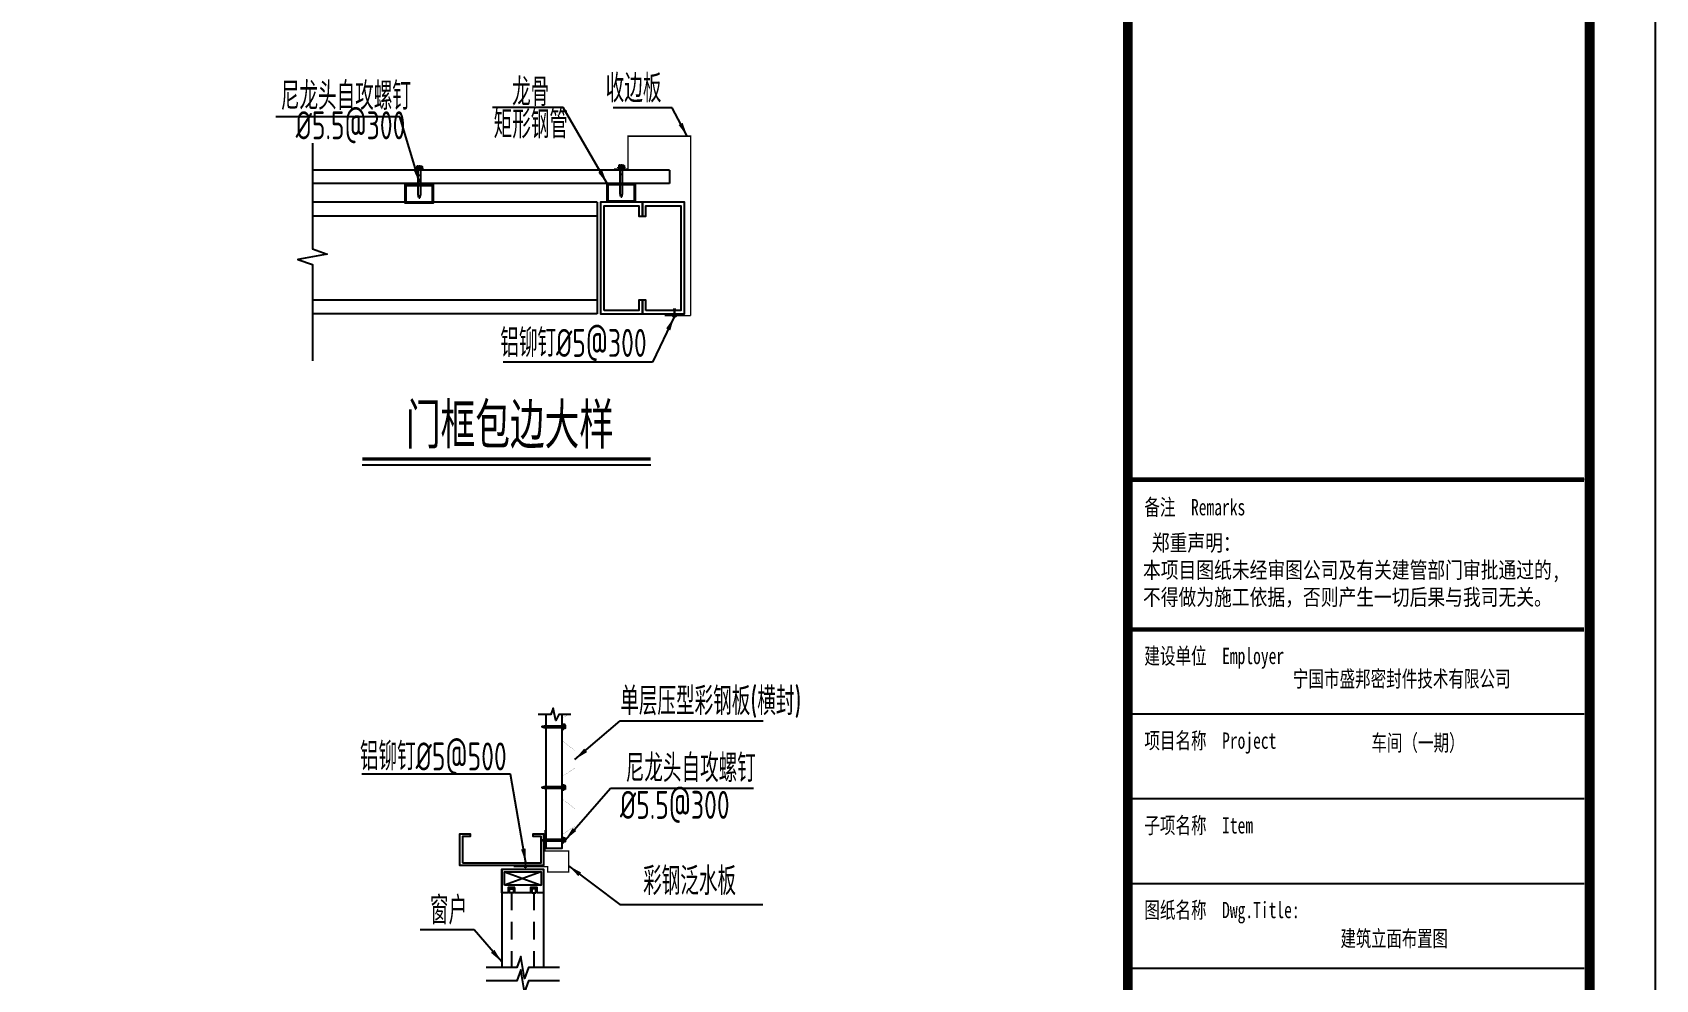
# Model space of a CAD drawing. Extents: x -89996 to 1006241, y -2176 to 440573.
# Drawn here: x 664828 to 699685, y 216000 to 236336 of the extents above; entities that cross this region are included whole.
import ezdxf
from ezdxf.enums import TextEntityAlignment as Align

# ---------------------------------------------------------------- set-up
doc = ezdxf.new("R2010")
doc.units = 0
doc.header["$LTSCALE"] = 1000
doc.header["$MEASUREMENT"] = 0
doc.linetypes.add('x2', pattern=[1.25, 0.75, -0.5])
for name, color, linetype in [('AXIS', 3, 'Continuous'), ('E_LINE', 7, 'Continuous'), ('LT', 27, 'Continuous'), ('PUB_TEXT', 7, 'Continuous'), ('PUB_TITLE', 4, 'Continuous'), ('TEXT', 7, 'Continuous'), ('THIN', 7, 'Continuous'), ('WINDOW', 4, 'Continuous'), ('粗实线', 2, 'Continuous')]:
    doc.layers.add(name, color=color, linetype=linetype)
doc.styles.add('_gyy_title_ST', font='', dxfattribs={"width": 0.8})
doc.styles.add('_TCH_DIM_T3', font='SIMPLEX', dxfattribs={"width": 0.705882, "bigfont": 'GBCBIG'})
doc.styles.add('C', font='tssdeng.shx', dxfattribs={"height": 3, "bigfont": 'tssdchn.shx'})
doc.styles.add('标准字体', font='tssdeng.shx', dxfattribs={"width": 0.7, "bigfont": 'tssdchn.shx'})
doc.styles.get('_gyy_title_ST').set_extended_font_data('SimSun')
doc.dimstyles.new('TCH-200-1', dxfattribs={"dimtxt": 595, "dimasz": 200, "dimexe": 500, "dimexo": 600, "dimgap": 252.5, "dimtad": 1, "dimdec": 0, "dimzin": 0, "dimdsep": 46, "dimtxsty": '_TCH_DIM_T3', "dimblk": 'ARCHTICK', "dimcen": 0.09, "dimclrd": 3, "dimclre": 3, "dimclrt": 7, "dimazin": 2, "dimtfac": 1, "dimtdec": 0, "dimtix": 1, "dimtmove": 2, "dimatfit": 3, "dimfxl": 0, "dimtolj": 1, "dimtzin": 0, "dimarcsym": 0})

# ---------------------------------------------------------------- blocks, each defined once
blk = doc.blocks.new('MD')
at = {"linetype": 'Continuous', "ltscale": 20}
blk.add_hatch(color=256, dxfattribs=at).paths.add_polyline_path([(8.6, -7.8), (8.6, -2.6), (-13.3, -4.2), (-13.2, 4.1), (8.6, 2.4), (8.6, 7.6, -0.696305)])
blk = doc.blocks.new('$五金$00000002')
at = {"layer": 'E_LINE'}
blk.add_blockref('MD', (-0.4, 0.1, 0), dxfattribs=at)
blk = doc.blocks.new('*X99')
at = {"color": 0}
for p, q in [((903710.7, -307545.5), (903713.7, -307542.6)), ((903710.7, -307554.3), (903716.7, -307548.3)), ((903710.7, -307563.2), (903716.7, -307557.2)), ((903710.7, -307572), (903716.7, -307566)), ((903710.7, -307580.9), (903716.7, -307574.9)), ((903710.7, -307589.7), (903716.7, -307583.7)), ((903710.7, -307598.5), (903716.7, -307592.5)), ((903712.2, -307606), (903716.1, -307602))]:
    blk.add_line(p, q, dxfattribs=at)
blk = doc.blocks.new('AUDIT_I_040821143925-1')
at = {"linetype": 'Continuous', "ltscale": 20, "xscale": -0.899999999919668, "yscale": 0.8999999999068677, "zscale": 0.9, "rotation": 269.9996944201824}
blk.add_blockref('*X99', (276843.2, -813343.8), dxfattribs=at)
blk = doc.blocks.new('GD')
at = {"linetype": 'Continuous', "ltscale": 20}
for p, q in [((0, 1.3), (15, 3.6)), ((0, -1.3), (0, 1.3)), ((15, 3.6), (137.5, 3.6)), ((108.1, -3.6), (108.1, 3.6)), ((137.5, -9.7), (137.5, 9.7)), ((137.5, 9.7), (140.8, 9.7)), ((140.8, -9.7), (140.8, 9.7)), ((148.5, 7.5), (140.8, 7.5)), ((148.5, 3.4), (140.8, 3.4)), ((150, -5.5), (150, 5.4)), ((0, -1.3), (15, -3.6)), ((15, -3.6), (137.5, -3.6)), ((137.5, -9.7), (140.8, -9.7)), ((148.5, -3.4), (140.8, -3.4)), ((148.5, -7.5), (140.8, -7.5))]:
    blk.add_line(p, q, dxfattribs=at)
blk.add_ellipse((148.5, 5.4), major_axis=(0, 2.08), ratio=0.698493, start_param=3.141597, end_param=6.28319, dxfattribs=at)
at = {"linetype": 'Continuous', "ltscale": 20, "extrusion": (0, 0, -1)}
for centre, major_axis, ratio, start_param, end_param in [((148.5, 0), (0, 3.37), 0.429967, -0.000017, 3.141602), ((148.5, -5.5), (0, 2.08), 0.698493, -0.000005, 3.141588)]:
    blk.add_ellipse(centre, major_axis=major_axis, ratio=ratio, start_param=start_param, end_param=end_param, dxfattribs=at)
at = {"layer": 'PUB_TEXT', "xscale": 1.825602383585646, "yscale": 1.341960000107064, "zscale": 1.34196}
blk.add_blockref('AUDIT_I_040821143925-1', (0, 0), dxfattribs=at)
blk = doc.blocks.new('_ArchTick')
at = {"color": 0, "linetype": 'ByBlock', "const_width": 0.4}
blk.add_lwpolyline([(-0.5, -0.5), (0.5, 0.5)], dxfattribs=at)
blk = doc.blocks.new('*U1188')
at = {"layer": 'PUB_TITLE'}
for p, q in [((-61, -23374), (-4959, -23374)), ((-61, -25892), (-4959, -25892)), ((-61, -26802), (-4959, -26802)), ((-61, -27712), (-4959, -27712)), ((-61, -28621), (-4959, -28621))]:
    blk.add_line(p, q, dxfattribs=at)
at = {"layer": 'PUB_TITLE', "const_width": 106}
blk.add_lwpolyline([(-4959, 0), (0, 0), (0, -40586), (-4959, -40586)], close=True, dxfattribs=at)
at = {"layer": 'PUB_TITLE', "const_width": 49}
for points in [[(-4959, -23374), (-61, -23374)], [(-4959, -24983), (-61, -24983)]]:
    blk.add_lwpolyline(points, dxfattribs=at)
at = {"layer": 'PUB_TITLE', "style": '_gyy_title_ST', "width": 0.7}
for s, height, p in [('备注  Remarks', 174.92, (-4782, -23757)), ('建设单位  Employer', 174.92, (-4782, -25354)), ('项目名称  Project', 174.92, (-4782, -26263)), ('子项名称  Item', 174.9, (-4782, -27173)), ('图纸名称  Dwg.Title:', 174.92, (-4782, -28082))]:
    blk.add_text(s, height=height, dxfattribs=at).set_placement(p)
at = {"layer": 'PUB_TITLE', "color": 2, "style": '_gyy_title_ST', "width": 0.7}
for s, height, p in [('宁国市盛邦密封件技术有限公司', 174.92, (-2018, -25508)), ('车间（一期）', 174.9, (-1844, -26196))]:
    blk.add_text(s, height=height, dxfattribs=at).set_placement(p, align=Align.MIDDLE)
at = {"layer": 'PUB_TITLE', "insert": (-4797, -23965), "char_height": 174.92, "width": 5597.49, "attachment_point": 1, "style": '_gyy_title_ST'}
blk.add_mtext(' 郑重声明：\\P本项目图纸未经审图公司及有关建管部门审批通过的,\\P不得做为施工依据，否则产生一切后果与我司无关。', dxfattribs=at)

msp = doc.modelspace()

# ---------------------------------------------------------------- linework, layer by layer
for p, q in [((678509.81, 233380.67), (670841.57, 233380.67)), ((678509.81, 233380.67), (678509.81, 233090.64)), ((678509.81, 233090.64), (670841.57, 233090.64))]:
    msp.add_line(p, q)
at = {"color": 1, "const_width": 30}
for points in [[(678962.53, 230253.75), (678962.53, 234109.05), (677620.15, 234109.05), (677620.15, 233405.92), (677320.22, 233405.92)], [(678962.53, 230253.75), (678402.39, 230253.75)], [(675159.77, 218423.49), (675890.95, 218423.49), (675890.95, 218311), (676340.91, 218311), (676340.91, 218760.95), (675834.71, 218760.95), (675834.71, 219210.91)]]:
    msp.add_lwpolyline(points, dxfattribs=at)
at = {"const_width": 3}
msp.add_lwpolyline([(676330.78, 221689.43), (676217.65, 221617.26), (676217.65, 221117.19), (676479.02, 220912.97), (676479.02, 220538.96), (676215.85, 220371.04), (676215.85, 219870.98), (676479.02, 219665.35), (676479.02, 219291.33), (676215.85, 219123.41), (676215.85, 218873.38)], dxfattribs=at)
at = {"layer": 'LT'}
for p, q in [((676953.74, 232690.64), (670841.57, 232690.64)), ((676953.74, 232690.64), (676953.74, 230291.24)), ((676953.74, 232390.72), (670841.57, 232390.72)), ((676953.74, 230591.17), (670841.57, 230591.17)), ((676953.74, 230291.24), (670841.57, 230291.24))]:
    msp.add_line(p, q, dxfattribs=at)
for points in [[(670841.57, 233956.67), (670841.57, 231688.89), (671156.5, 231574.27), (670526.65, 231463.21), (670841.57, 231351.48), (670841.57, 229282.82)], [(676390.86, 221689.43), (676132.29, 221689.43), (676064.86, 221559.13), (676010.65, 221828.69), (675959.79, 221689.43), (675692.19, 221689.43)], [(676200.3, 221689.43), (676200.3, 218813.79), (675862.83, 218813.79), (675862.83, 221689.43)]]:
    msp.add_lwpolyline(points, dxfattribs=at)
for points in [[(673434.85, 233069.05), (673434.85, 232669.05), (672834.85, 232669.05), (672834.85, 233069.05)], [(673414.85, 233049.05), (673414.85, 232689.05), (672854.85, 232689.05), (672854.85, 233049.05)], [(677772.04, 233090.64), (677772.04, 232690.64), (677172.04, 232690.64), (677172.04, 233090.64)], [(677752.04, 233070.64), (677752.04, 232710.64), (677192.04, 232710.64), (677192.04, 233070.64)], [(677103.7, 230366.22), (677103.7, 232615.66), (677853.52, 232615.66), (677853.52, 232390.72), (677928.5, 232390.72), (677928.5, 232690.64), (677028.72, 232690.64), (677028.72, 230291.24), (677928.5, 230291.24), (677928.5, 230591.17), (677853.52, 230591.17), (677853.52, 230366.22)], [(678003.48, 230366.22), (678003.48, 230591.17), (677928.5, 230591.17), (677928.5, 230291.24), (678828.27, 230291.24), (678828.27, 232690.64), (677928.5, 232690.64), (677928.5, 232390.72), (678003.48, 232390.72), (678003.48, 232615.66), (678753.29, 232615.66), (678753.29, 230366.22)], [(674063.01, 218507.85), (675750.34, 218507.85), (675750.34, 219070.3), (675581.61, 219070.3), (675581.61, 219126.54), (675806.58, 219126.54), (675806.58, 218451.61), (674006.76, 218451.61), (674006.76, 219126.54), (674231.74, 219126.54), (674231.74, 219070.3), (674063.01, 219070.3)]]:
    msp.add_lwpolyline(points, close=True, dxfattribs=at)
at = {"layer": 'PUB_TEXT', "color": 3}
msp.add_line((671911.21, 227048.64), (678105.91, 227048.64), dxfattribs=at)
at = {"layer": 'PUB_TEXT', "color": 3, "const_width": 70.88}
msp.add_lwpolyline([(671911.21, 227175.38), (678105.91, 227175.38)], dxfattribs=at)
at = {"layer": 'PUB_TITLE'}
msp.add_lwpolyline([(551085.01, 190896.12), (699685.01, 190896.12), (699685.01, 274896.12), (551085.01, 274896.12)], close=True, dxfattribs=at)
at = {"layer": 'PUB_TITLE', "const_width": 200}
msp.add_lwpolyline([(554620.37, 192310.26), (554620.37, 273481.97), (698270.87, 273481.97), (698270.87, 192310.26)], close=True, dxfattribs=at)
at = {"layer": 'WINDOW', "color": 4}
for p, q in [((674906.67, 218367.24), (674906.67, 216261.81)), ((675806.58, 218367.24), (675806.58, 216261.81))]:
    msp.add_line(p, q, dxfattribs=at)
at = {"layer": 'WINDOW', "color": 4, "linetype": 'x2', "ltscale": 0.5}
for p, q in [((675117.59, 217861.04), (675117.59, 216261.81)), ((675595.67, 217861.04), (675595.67, 216261.81))]:
    msp.add_line(p, q, dxfattribs=at)
at = {"layer": 'WINDOW', "color": 4}
for points in [[(675187.9, 217973.53), (675047.29, 217973.53), (675047.29, 217861.04), (674906.67, 217861.04), (674906.67, 218367.24), (675806.58, 218367.24), (675806.58, 217861.04), (675665.97, 217861.04), (675665.97, 217973.53), (675525.36, 217973.53), (675525.36, 217861.04), (675187.9, 217861.04), (675187.9, 217973.53)], [(675750.34, 218311), (674962.92, 218029.78)], [(674962.92, 218311), (675750.34, 218029.78)], [(676144.05, 215974.55), (675483.18, 215974.55), (675397.2, 215738.32), (675313.89, 216210.77), (675230.08, 215974.55), (674569.21, 215974.55)]]:
    msp.add_lwpolyline(points, dxfattribs=at)
for points in [[(674962.92, 218029.78), (674962.92, 218311), (675750.34, 218311), (675750.34, 218029.78)], [(675075.41, 217945.41), (675159.77, 217945.41), (675159.77, 217861.04), (675075.41, 217861.04)], [(675637.85, 217861.04), (675637.85, 217945.41), (675553.48, 217945.41), (675553.48, 217861.04)]]:
    msp.add_lwpolyline(points, close=True, dxfattribs=at)
at = {"layer": 'WINDOW'}
msp.add_lwpolyline([(676144.05, 216261.81), (675483.18, 216261.81), (675397.2, 216025.58), (675313.89, 216498.03), (675230.08, 216261.81), (674569.21, 216261.81)], dxfattribs=at)

# ---------------------------------------------------------------- block references
at = {"xscale": 2, "yscale": 2, "zscale": 2}
msp.add_blockref('*U1188', (698270.87, 273481.97), dxfattribs=at)
at = {"layer": 'PUB_TEXT'}
for p, xscale, yscale, zscale, rotation in [((673138.96, 232788.56), -4.498875000688713, 7.49812500004191, 7.498125000000007, 270), ((677476.16, 232810.15), -4.498875000688713, 7.49812500004191, 7.498125000000007, 270), ((675764.27, 221430.97, -86.05), -3.374662497866666, 5.624437499995111, 5.624437499999999, 180), ((675764.27, 220126.02, -86.05), -3.374662497866666, 5.624437499995111, 5.624437499999999, 180), ((675764.27, 218995.75, -86.05), -3.374662497866666, 5.624437499995111, 5.624437499999999, 180)]:
    msp.add_blockref('GD', p, dxfattribs=dict(at, xscale=xscale, yscale=yscale, zscale=zscale, rotation=rotation))
at = {"layer": 'WINDOW', "xscale": 5.624437499995111, "yscale": 5.624437499995111, "zscale": 5.624437499995111, "rotation": 270}
msp.add_blockref('$五金$00000002', (675415.4, 218464.19), dxfattribs=at)
at = {"layer": '粗实线', "xscale": 7.49812500004191, "yscale": 7.49812500004191, "zscale": 7.49812500004191, "rotation": 270}
msp.add_blockref('$五金$00000002', (678616.08, 230310.85), dxfattribs=at)

# ---------------------------------------------------------------- texts
at = {"layer": 'PUB_TITLE', "color": 6, "style": '_gyy_title_ST', "width": 0.7}
msp.add_text('建筑立面布置图', height=344.656, dxfattribs=at).set_placement((694072.53, 216888.53), align=Align.MIDDLE)
at = {"layer": 'TEXT'}
for s, height, style, width, p in [('尼龙头自攻螺钉', 600, '标准字体', 0.7, (670163.09, 234672.15, 114.72)), ('龙骨', 600, '标准字体', 0.7, (675129.54, 234756.35)), ('收边板', 600, '标准字体', 0.7, (677139.14, 234833.83)), ('%%C5.5@300', 600, '标准字体', 0.7, (670482.06, 234042.62, 114.72)), ('矩形钢管', 600, '标准字体', 0.7, (674732.69, 234060.37)), ('铝铆钉%%C5@300', 600, '标准字体', 0.7, (674876.76, 229369.7)), ('门框包边大样', 980, 'C', 0.8, (672848.35, 227401.39, -15046.45)), ('单层压型彩钢板(横封)', 600, '标准字体', 0.7, (677452.01, 221678.35)), ('铝铆钉%%C5@500', 600, '标准字体', 0.7, (671861.64, 220490.26)), ('尼龙头自攻螺钉', 600, '标准字体', 0.7, (677569.59, 220238.94)), ('%%C5.5@300', 600, '标准字体', 0.7, (677446.05, 219450.23)), ('彩钢泛水板', 600, '标准字体', 0.7, (677943.07, 217813.65))]:
    msp.add_text(s, height=height, dxfattribs=dict(at, style=style, width=width)).set_placement(p)
at = {"layer": 'THIN', "style": '标准字体', "width": 0.7}
msp.add_text('窗户', height=600, dxfattribs=at).set_placement((673365.62, 217183.72))

# ---------------------------------------------------------------- leaders
at = {"layer": 'AXIS'}
for points in [[(677172.04, 233090.64), (676224.75, 234725.32), (674710.65, 234725.32)], [(678890.84, 234109.05), (678563.03, 234716.71), (677302.76, 234716.71)], [(673137.22, 233123.36), (672717.35, 234524.75), (670054.12, 234524.75)], [(678612.18, 230229.86), (678140.96, 229257.21), (674934.32, 229257.21)], [(676479.02, 220725.96), (677452.01, 221558.32), (680520.13, 221558.32)], [(675420.99, 218507.85), (675097.16, 220410.13), (671900.77, 220410.13)], [(676270.46, 218995.75, -86.05), (677243.46, 220110.04, -86.05), (680311.58, 220110.04, -86.05)], [(676340.91, 218441.19), (677444.36, 217611.6), (680512.48, 217611.6)], [(674906.67, 216378.8), (674317.4, 217066.88), (673151.54, 217066.88)]]:
    msp.add_leader(points, dimstyle='TCH-200-1', override={"dimasz": 300}, dxfattribs=at)

doc.saveas('drawing.dxf')
